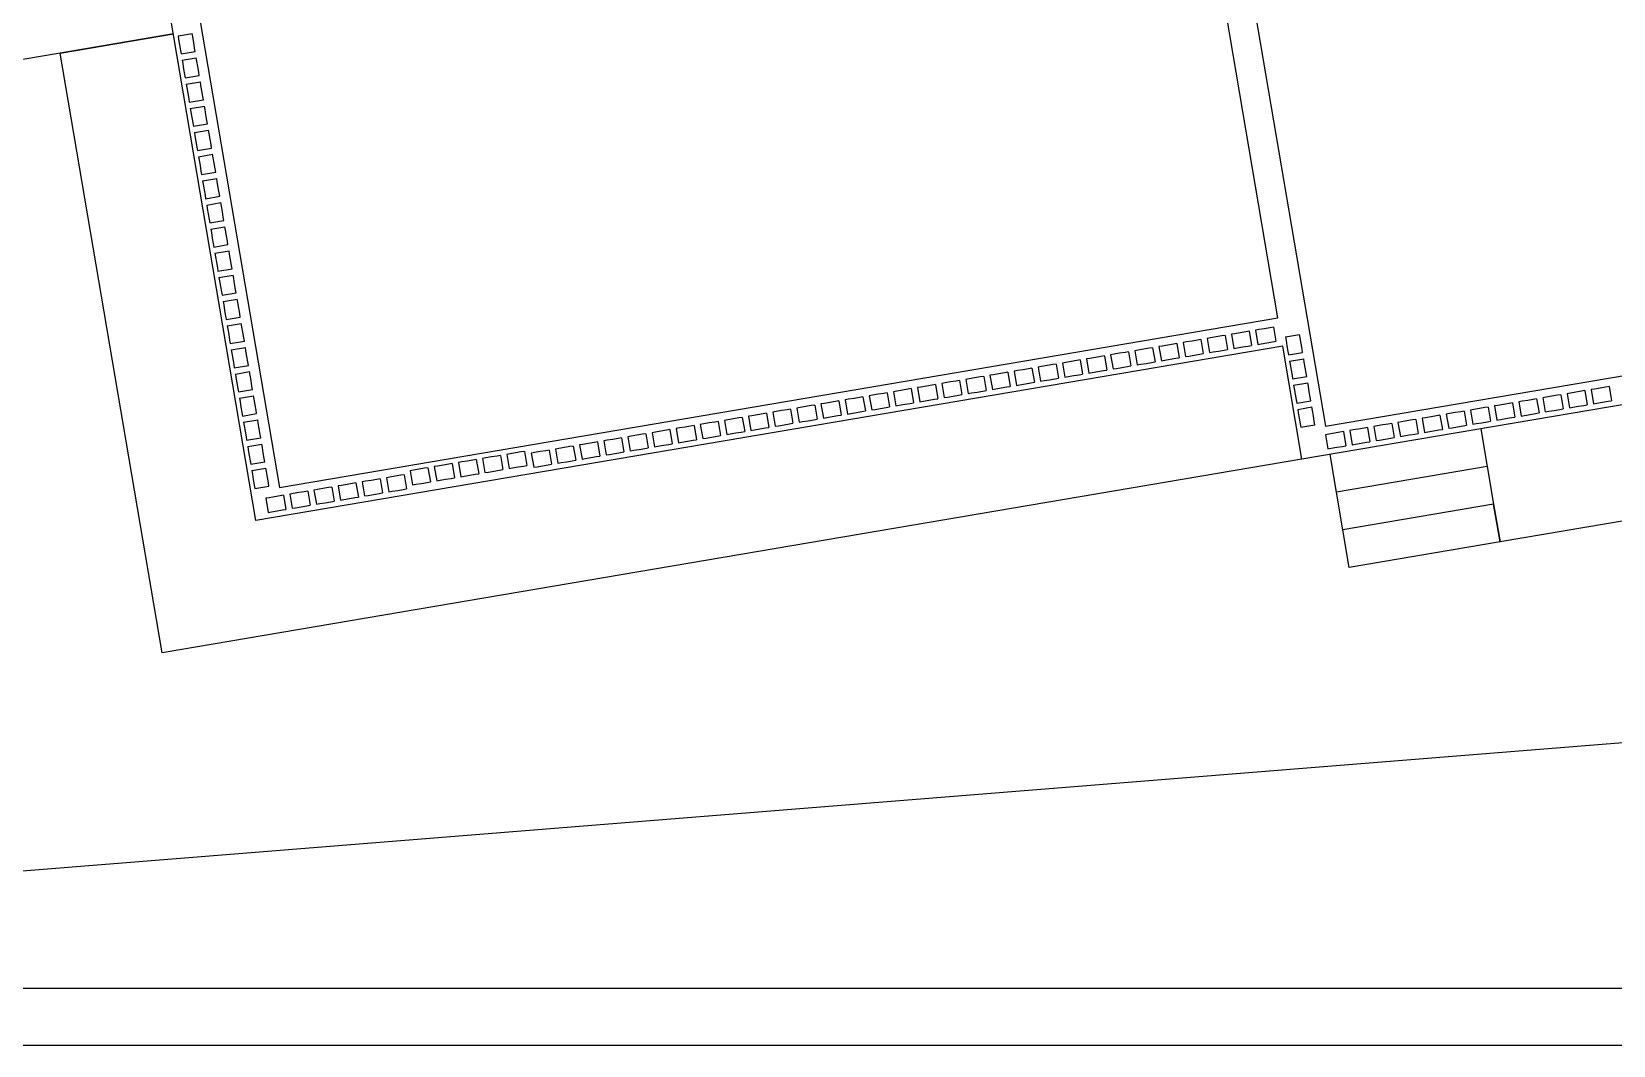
# Model space of a CAD drawing. Header units: inches. Extents: x -6210 to 141093, y -2740 to 21225.
# Drawn here: x 99190.6 to 99687.2, y 6773.5 to 7091.7 of the extents above; entities that cross this region are included whole.
import ezdxf

# ---------------------------------------------------------------- set-up
doc = ezdxf.new("R2010")
doc.units = ezdxf.units.IN
doc.header["$LTSCALE"] = 100
doc.header["$MEASUREMENT"] = 0
doc.layers.add('car area', color=53, linetype='Continuous')

msp = doc.modelspace()

# ---------------------------------------------------------------- linework, layer by layer
at = {"layer": 'car area'}
for p, q in [((99544.55924, 7275.44819), (99596.76435, 6967.81284)), ((99581.86818, 7001.79967), (99557.77623, 7143.76925)), ((99260.983, 6938.21742), (99227.10352, 7137.86319)), ((99237.48242, 7130.4958), (99244.25831, 7090.56664)), ((99235.06457, 7090.95009), (99164.07941, 7078.90405)), ((99199.57199, 7084.92707), (99235.06457, 7090.95009)), ((99236.5292, 7090.30102), (99240.96577, 7091.0539)), ((99236.5292, 7090.30102), (99236.71011, 7089.23495)), ((99236.71011, 7089.23495), (99237.00497, 7087.49735)), ((99237.00497, 7087.49735), (99237.29984, 7085.75975)), ((99241.14668, 7089.98783), (99240.96577, 7091.0539)), ((99241.44155, 7088.25023), (99241.14668, 7089.98783)), ((99241.73641, 7086.51263), (99241.44155, 7088.25023)), ((99244.25831, 7090.56664), (99268.35039, 6948.59632)), ((99231.51344, 6896.70182), (99199.57199, 7084.92707)), ((99237.29984, 7085.75975), (99237.48075, 7084.69369)), ((99237.48075, 7084.69369), (99241.91732, 7085.44656)), ((99237.81536, 7082.72188), (99242.25194, 7083.47475)), ((99237.81536, 7082.72188), (99237.99627, 7081.65581)), ((99241.91732, 7085.44656), (99241.73641, 7086.51263)), ((99242.43285, 7082.40869), (99242.25194, 7083.47475)), ((99242.72771, 7080.67109), (99242.43285, 7082.40869)), ((99237.99627, 7081.65581), (99238.29114, 7079.91821)), ((99238.29114, 7079.91821), (99238.58601, 7078.18061)), ((99238.58601, 7078.18061), (99238.76692, 7077.11454)), ((99238.76692, 7077.11454), (99243.20349, 7077.86742)), ((99243.02258, 7078.93349), (99242.72771, 7080.67109)), ((99243.20349, 7077.86742), (99243.02258, 7078.93349)), ((99239.10153, 7075.14273), (99243.5381, 7075.89561)), ((99239.10153, 7075.14273), (99239.28244, 7074.07666)), ((99239.28244, 7074.07666), (99239.57731, 7072.33906)), ((99239.57731, 7072.33906), (99239.87217, 7070.60146)), ((99243.71901, 7074.82954), (99243.5381, 7075.89561)), ((99244.01388, 7073.09194), (99243.71901, 7074.82954)), ((99244.30875, 7071.35434), (99244.01388, 7073.09194)), ((99239.87217, 7070.60146), (99240.05308, 7069.5354)), ((99240.05308, 7069.5354), (99244.48965, 7070.28827)), ((99240.38769, 7067.56359), (99244.82427, 7068.31646)), ((99240.38769, 7067.56359), (99240.5686, 7066.49752)), ((99244.48965, 7070.28827), (99244.30875, 7071.35434)), ((99245.00518, 7067.2504), (99244.82427, 7068.31646)), ((99245.30004, 7065.5128), (99245.00518, 7067.2504)), ((99240.5686, 7066.49752), (99240.86347, 7064.75992)), ((99240.86347, 7064.75992), (99241.15834, 7063.02232)), ((99241.15834, 7063.02232), (99241.33925, 7061.95625)), ((99241.33925, 7061.95625), (99245.77582, 7062.70913)), ((99245.59491, 7063.7752), (99245.30004, 7065.5128)), ((99245.77582, 7062.70913), (99245.59491, 7063.7752)), ((99241.67386, 7059.98444), (99246.11043, 7060.73732)), ((99241.67386, 7059.98444), (99241.85477, 7058.91837)), ((99241.85477, 7058.91837), (99242.14964, 7057.18077)), ((99242.14964, 7057.18077), (99242.4445, 7055.44317)), ((99246.29134, 7059.67125), (99246.11043, 7060.73732)), ((99246.58621, 7057.93365), (99246.29134, 7059.67125)), ((99246.88108, 7056.19605), (99246.58621, 7057.93365)), ((99242.4445, 7055.44317), (99242.62541, 7054.37711)), ((99242.62541, 7054.37711), (99247.06199, 7055.12998)), ((99242.96003, 7052.4053), (99247.3966, 7053.15817)), ((99242.96003, 7052.4053), (99243.14094, 7051.33923)), ((99247.06199, 7055.12998), (99246.88108, 7056.19605)), ((99247.57751, 7052.09211), (99247.3966, 7053.15817)), ((99243.14094, 7051.33923), (99243.4358, 7049.60163)), ((99243.4358, 7049.60163), (99243.73067, 7047.86403)), ((99243.73067, 7047.86403), (99243.91158, 7046.79796)), ((99243.91158, 7046.79796), (99248.34815, 7047.55084)), ((99247.87238, 7050.35451), (99247.57751, 7052.09211)), ((99248.16724, 7048.61691), (99247.87238, 7050.35451)), ((99248.34815, 7047.55084), (99248.16724, 7048.61691)), ((99244.24619, 7044.82615), (99248.68276, 7045.57903)), ((99244.24619, 7044.82615), (99244.4271, 7043.76008)), ((99244.4271, 7043.76008), (99244.72197, 7042.02248)), ((99248.86367, 7044.51296), (99248.68276, 7045.57903)), ((99249.15854, 7042.77536), (99248.86367, 7044.51296)), ((99249.45341, 7041.03776), (99249.15854, 7042.77536)), ((99244.72197, 7042.02248), (99245.01684, 7040.28488)), ((99245.01684, 7040.28488), (99245.19775, 7039.21882)), ((99245.19775, 7039.21882), (99249.63432, 7039.97169)), ((99245.53236, 7037.24701), (99249.96893, 7037.99988)), ((99249.63432, 7039.97169), (99249.45341, 7041.03776)), ((99250.14984, 7036.93382), (99249.96893, 7037.99988)), ((99245.53236, 7037.24701), (99245.71327, 7036.18094)), ((99245.71327, 7036.18094), (99246.00813, 7034.44334)), ((99246.00813, 7034.44334), (99246.303, 7032.70574)), ((99246.303, 7032.70574), (99246.48391, 7031.63967)), ((99246.48391, 7031.63967), (99250.92048, 7032.39255)), ((99250.44471, 7035.19622), (99250.14984, 7036.93382)), ((99250.73957, 7033.45862), (99250.44471, 7035.19622)), ((99250.92048, 7032.39255), (99250.73957, 7033.45862)), ((99246.81852, 7029.66786), (99251.2551, 7030.42074)), ((99246.81852, 7029.66786), (99246.99943, 7028.6018)), ((99246.99943, 7028.6018), (99247.2943, 7026.8642)), ((99251.43601, 7029.35467), (99251.2551, 7030.42074)), ((99251.73087, 7027.61707), (99251.43601, 7029.35467)), ((99252.02574, 7025.87947), (99251.73087, 7027.61707)), ((99596.76435, 6967.81284), (99966.47872, 7030.55264)), ((99247.2943, 7026.8642), (99247.58917, 7025.1266)), ((99247.58917, 7025.1266), (99247.77008, 7024.06053)), ((99247.77008, 7024.06053), (99252.20665, 7024.81341)), ((99248.10469, 7022.08872), (99252.54126, 7022.8416)), ((99252.20665, 7024.81341), (99252.02574, 7025.87947)), ((99252.72217, 7021.77553), (99252.54126, 7022.8416)), ((99976.85762, 7023.18525), (99589.39696, 6957.43394)), ((99248.10469, 7022.08872), (99248.2856, 7021.02265)), ((99248.2856, 7021.02265), (99248.58047, 7019.28505)), ((99248.58047, 7019.28505), (99248.87533, 7017.54745)), ((99248.87533, 7017.54745), (99249.05624, 7016.48138)), ((99253.01704, 7020.03793), (99252.72217, 7021.77553)), ((99253.31191, 7018.30033), (99253.01704, 7020.03793)), ((99253.49282, 7017.23426), (99253.31191, 7018.30033)), ((99249.05624, 7016.48138), (99253.49282, 7017.23426)), ((99249.39085, 7014.50957), (99253.82743, 7015.26245)), ((99249.39085, 7014.50957), (99249.57176, 7013.44351)), ((99249.57176, 7013.44351), (99249.86663, 7011.70591)), ((99254.00834, 7014.19638), (99253.82743, 7015.26245)), ((99254.3032, 7012.45878), (99254.00834, 7014.19638)), ((99254.59807, 7010.72118), (99254.3032, 7012.45878)), ((99249.86663, 7011.70591), (99250.1615, 7009.96831)), ((99250.1615, 7009.96831), (99250.34241, 7008.90224)), ((99250.34241, 7008.90224), (99254.77898, 7009.65512)), ((99250.67702, 7006.93043), (99255.11359, 7007.68331)), ((99254.77898, 7009.65512), (99254.59807, 7010.72118)), ((99255.2945, 7006.61724), (99255.11359, 7007.68331)), ((99250.67702, 7006.93043), (99250.85793, 7005.86436)), ((99250.85793, 7005.86436), (99251.1528, 7004.12676)), ((99251.1528, 7004.12676), (99251.44766, 7002.38916)), ((99255.58937, 7004.87964), (99255.2945, 7006.61724)), ((99255.88424, 7003.14204), (99255.58937, 7004.87964)), ((99256.06515, 7002.07597), (99255.88424, 7003.14204)), ((99251.44766, 7002.38916), (99251.62857, 7001.32309)), ((99251.62857, 7001.32309), (99256.06515, 7002.07597)), ((99251.96319, 6999.35128), (99256.39976, 7000.10416)), ((99251.96319, 6999.35128), (99252.1441, 6998.28522)), ((99252.1441, 6998.28522), (99252.43896, 6996.54762)), ((99256.58067, 6999.03809), (99256.39976, 7000.10416)), ((99256.87554, 6997.30049), (99256.58067, 6999.03809)), ((99268.35039, 6948.59632), (99581.86818, 7001.79967)), ((99572.85739, 6997.60503), (99571.79133, 6997.42412)), ((99572.85739, 6997.60503), (99573.61027, 6993.16846)), ((99575.89527, 6998.12055), (99574.8292, 6997.93964)), ((99574.8292, 6997.93964), (99575.58208, 6993.50307)), ((99577.63287, 6998.41542), (99575.89527, 6998.12055)), ((99579.37047, 6998.71029), (99577.63287, 6998.41542)), ((99580.43654, 6998.8912), (99579.37047, 6998.71029)), ((99580.43654, 6998.8912), (99581.18942, 6994.45462)), ((99252.43896, 6996.54762), (99252.73383, 6994.81002)), ((99252.73383, 6994.81002), (99252.91474, 6993.74395)), ((99252.91474, 6993.74395), (99257.35131, 6994.49683)), ((99257.1704, 6995.56289), (99256.87554, 6997.30049)), ((99257.35131, 6994.49683), (99257.1704, 6995.56289)), ((99583.37394, 6992.92652), (99260.983, 6938.21742)), ((99545.57869, 6992.97589), (99544.51262, 6992.79498)), ((99544.51262, 6992.79498), (99545.2655, 6988.35841)), ((99547.31629, 6993.27076), (99545.57869, 6992.97589)), ((99549.05389, 6993.56562), (99547.31629, 6993.27076)), ((99550.11996, 6993.74653), (99549.05389, 6993.56562)), ((99550.11996, 6993.74653), (99550.87284, 6989.30996)), ((99553.15784, 6994.26205), (99552.09177, 6994.08114)), ((99552.09177, 6994.08114), (99552.84465, 6989.64457)), ((99554.89544, 6994.55692), (99553.15784, 6994.26205)), ((99556.63304, 6994.85179), (99554.89544, 6994.55692)), ((99557.6991, 6995.0327), (99556.63304, 6994.85179)), ((99557.6991, 6995.0327), (99558.45198, 6990.59613)), ((99560.73698, 6995.54822), (99559.67091, 6995.36731)), ((99559.67091, 6995.36731), (99560.42379, 6990.93074)), ((99562.47458, 6995.84309), (99560.73698, 6995.54822)), ((99564.21218, 6996.13795), (99562.47458, 6995.84309)), ((99565.27825, 6996.31886), (99564.21218, 6996.13795)), ((99565.27825, 6996.31886), (99566.03113, 6991.88229)), ((99568.31613, 6996.83439), (99567.25006, 6996.65348)), ((99567.25006, 6996.65348), (99568.00294, 6992.2169)), ((99570.05373, 6997.12925), (99568.31613, 6996.83439)), ((99569.069, 6992.39781), (99570.8066, 6992.69268)), ((99571.79133, 6997.42412), (99570.05373, 6997.12925)), ((99570.8066, 6992.69268), (99572.5442, 6992.98755)), ((99572.5442, 6992.98755), (99573.61027, 6993.16846)), ((99575.58208, 6993.50307), (99576.64815, 6993.68398)), ((99576.64815, 6993.68398), (99578.38575, 6993.97885)), ((99578.38575, 6993.97885), (99580.12335, 6994.27371)), ((99580.12335, 6994.27371), (99581.18942, 6994.45462)), ((99589.39696, 6957.43394), (99583.37394, 6992.92652)), ((99584.23564, 6995.83037), (99588.67221, 6996.58325)), ((99584.23564, 6995.83037), (99584.41655, 6994.7643)), ((99584.41655, 6994.7643), (99584.71141, 6993.0267)), ((99584.71141, 6993.0267), (99585.00628, 6991.2891)), ((99588.85312, 6995.51718), (99588.67221, 6996.58325)), ((99589.14799, 6993.77958), (99588.85312, 6995.51718)), ((99589.44285, 6992.04198), (99589.14799, 6993.77958)), ((100018.37322, 6993.71569), (99651.61656, 6931.47781)), ((99253.24935, 6991.77214), (99257.68592, 6992.52502)), ((99253.24935, 6991.77214), (99253.43026, 6990.70607)), ((99253.43026, 6990.70607), (99253.72513, 6988.96847)), ((99253.72513, 6988.96847), (99254.02, 6987.23087)), ((99257.86683, 6991.45895), (99257.68592, 6992.52502)), ((99258.1617, 6989.72135), (99257.86683, 6991.45895)), ((99258.45657, 6987.98375), (99258.1617, 6989.72135)), ((99258.63748, 6986.91768), (99258.45657, 6987.98375)), ((99515.26211, 6987.83123), (99514.19605, 6987.65032)), ((99514.19605, 6987.65032), (99514.94892, 6983.21374)), ((99516.99971, 6988.12609), (99515.26211, 6987.83123)), ((99518.73731, 6988.42096), (99516.99971, 6988.12609)), ((99519.80338, 6988.60187), (99518.73731, 6988.42096)), ((99519.80338, 6988.60187), (99520.55626, 6984.1653)), ((99522.84126, 6989.11739), (99521.77519, 6988.93648)), ((99521.77519, 6988.93648), (99522.52807, 6984.49991)), ((99524.57886, 6989.41226), (99522.84126, 6989.11739)), ((99526.31646, 6989.70713), (99524.57886, 6989.41226)), ((99527.38252, 6989.88804), (99526.31646, 6989.70713)), ((99527.38252, 6989.88804), (99528.1354, 6985.45146)), ((99530.4204, 6990.40356), (99529.35433, 6990.22265)), ((99529.35433, 6990.22265), (99530.10721, 6985.78607)), ((99532.158, 6990.69842), (99530.4204, 6990.40356)), ((99533.8956, 6990.99329), (99532.158, 6990.69842)), ((99534.96167, 6991.1742), (99533.8956, 6990.99329)), ((99534.96167, 6991.1742), (99535.71455, 6986.73763)), ((99537.99955, 6991.68972), (99536.93348, 6991.50881)), ((99536.93348, 6991.50881), (99537.68636, 6987.07224)), ((99539.73715, 6991.98459), (99537.99955, 6991.68972)), ((99541.47475, 6992.27946), (99539.73715, 6991.98459)), ((99540.49002, 6987.54802), (99542.22762, 6987.84288)), ((99542.54081, 6992.46037), (99541.47475, 6992.27946)), ((99542.22762, 6987.84288), (99543.29369, 6988.02379)), ((99542.54081, 6992.46037), (99543.29369, 6988.02379)), ((99545.2655, 6988.35841), (99546.33157, 6988.53932)), ((99546.33157, 6988.53932), (99548.06917, 6988.83418)), ((99548.06917, 6988.83418), (99549.80677, 6989.12905)), ((99549.80677, 6989.12905), (99550.87284, 6989.30996)), ((99552.84465, 6989.64457), (99553.91071, 6989.82548)), ((99553.91071, 6989.82548), (99555.64831, 6990.12035)), ((99555.64831, 6990.12035), (99557.38591, 6990.41522)), ((99557.38591, 6990.41522), (99558.45198, 6990.59613)), ((99560.42379, 6990.93074), (99561.48986, 6991.11165)), ((99561.48986, 6991.11165), (99563.22746, 6991.40651)), ((99563.22746, 6991.40651), (99564.96506, 6991.70138)), ((99564.96506, 6991.70138), (99566.03113, 6991.88229)), ((99568.00294, 6992.2169), (99569.069, 6992.39781)), ((99585.00628, 6991.2891), (99585.18719, 6990.22303)), ((99585.18719, 6990.22303), (99589.62376, 6990.97591)), ((99585.5218, 6988.25122), (99589.95838, 6989.0041)), ((99585.5218, 6988.25122), (99585.70271, 6987.18516)), ((99589.62376, 6990.97591), (99589.44285, 6992.04198)), ((99590.13929, 6987.93803), (99589.95838, 6989.0041)), ((99590.43415, 6986.20043), (99590.13929, 6987.93803)), ((99254.02, 6987.23087), (99254.20091, 6986.1648)), ((99254.20091, 6986.1648), (99258.63748, 6986.91768)), ((99254.53552, 6984.19299), (99258.97209, 6984.94587)), ((99254.53552, 6984.19299), (99254.71643, 6983.12693)), ((99254.71643, 6983.12693), (99255.01129, 6981.38933)), ((99259.153, 6983.8798), (99258.97209, 6984.94587)), ((99259.44787, 6982.1422), (99259.153, 6983.8798)), ((99484.94553, 6982.68656), (99483.87947, 6982.50565)), ((99486.68313, 6982.98143), (99484.94553, 6982.68656)), ((99488.42073, 6983.2763), (99486.68313, 6982.98143)), ((99489.4868, 6983.45721), (99488.42073, 6983.2763)), ((99489.4868, 6983.45721), (99490.23968, 6979.02063)), ((99492.52468, 6983.97273), (99491.45861, 6983.79182)), ((99491.45861, 6983.79182), (99492.21149, 6979.35525)), ((99494.26228, 6984.2676), (99492.52468, 6983.97273)), ((99495.99988, 6984.56246), (99494.26228, 6984.2676)), ((99497.06595, 6984.74337), (99495.99988, 6984.56246)), ((99497.06595, 6984.74337), (99497.81882, 6980.3068)), ((99500.10382, 6985.25889), (99499.03776, 6985.07798)), ((99499.03776, 6985.07798), (99499.79063, 6980.64141)), ((99501.84142, 6985.55376), (99500.10382, 6985.25889)), ((99503.57902, 6985.84863), (99501.84142, 6985.55376)), ((99504.64509, 6986.02954), (99503.57902, 6985.84863)), ((99504.64509, 6986.02954), (99505.39797, 6981.59297)), ((99507.68297, 6986.54506), (99506.6169, 6986.36415)), ((99506.6169, 6986.36415), (99507.36978, 6981.92758)), ((99509.42057, 6986.83993), (99507.68297, 6986.54506)), ((99511.15817, 6987.13479), (99509.42057, 6986.83993)), ((99510.17345, 6982.40335), (99511.91105, 6982.69822)), ((99512.22424, 6987.3157), (99511.15817, 6987.13479)), ((99511.91105, 6982.69822), (99512.97711, 6982.87913)), ((99512.22424, 6987.3157), (99512.97711, 6982.87913)), ((99514.94892, 6983.21374), (99516.01499, 6983.39465)), ((99516.01499, 6983.39465), (99517.75259, 6983.68952)), ((99517.75259, 6983.68952), (99519.49019, 6983.98439)), ((99519.49019, 6983.98439), (99520.55626, 6984.1653)), ((99522.52807, 6984.49991), (99523.59414, 6984.68082)), ((99523.59414, 6984.68082), (99525.33174, 6984.97569)), ((99525.33174, 6984.97569), (99527.06933, 6985.27055)), ((99527.06933, 6985.27055), (99528.1354, 6985.45146)), ((99530.10721, 6985.78607), (99531.17328, 6985.96698)), ((99531.17328, 6985.96698), (99532.91088, 6986.26185)), ((99532.91088, 6986.26185), (99534.64848, 6986.55672)), ((99534.64848, 6986.55672), (99535.71455, 6986.73763)), ((99537.68636, 6987.07224), (99538.75242, 6987.25315)), ((99538.75242, 6987.25315), (99540.49002, 6987.54802)), ((99585.70271, 6987.18516), (99585.99758, 6985.44756)), ((99585.99758, 6985.44756), (99586.29245, 6983.70996)), ((99586.29245, 6983.70996), (99586.47336, 6982.64389)), ((99586.47336, 6982.64389), (99590.90993, 6983.39677)), ((99590.72902, 6984.46283), (99590.43415, 6986.20043)), ((99590.90993, 6983.39677), (99590.72902, 6984.46283)), ((99255.01129, 6981.38933), (99255.30616, 6979.65173)), ((99255.30616, 6979.65173), (99255.48707, 6978.58566)), ((99255.48707, 6978.58566), (99259.92364, 6979.33854)), ((99259.74273, 6980.4046), (99259.44787, 6982.1422)), ((99259.92364, 6979.33854), (99259.74273, 6980.4046)), ((99456.36656, 6977.83677), (99454.62896, 6977.5419)), ((99458.10416, 6978.13163), (99456.36656, 6977.83677)), ((99459.17022, 6978.31254), (99458.10416, 6978.13163)), ((99459.17022, 6978.31254), (99459.9231, 6973.87597)), ((99462.2081, 6978.82807), (99461.14203, 6978.64716)), ((99461.14203, 6978.64716), (99461.89491, 6974.21058)), ((99463.9457, 6979.12293), (99462.2081, 6978.82807)), ((99465.6833, 6979.4178), (99463.9457, 6979.12293)), ((99466.74937, 6979.59871), (99465.6833, 6979.4178)), ((99466.74937, 6979.59871), (99467.50224, 6975.16214)), ((99469.78724, 6980.11423), (99468.72118, 6979.93332)), ((99468.72118, 6979.93332), (99469.47405, 6975.49675)), ((99471.52484, 6980.4091), (99469.78724, 6980.11423)), ((99473.26244, 6980.70397), (99471.52484, 6980.4091)), ((99474.32851, 6980.88488), (99473.26244, 6980.70397)), ((99474.32851, 6980.88488), (99475.08139, 6976.4483)), ((99477.36639, 6981.4004), (99476.30032, 6981.21949)), ((99476.30032, 6981.21949), (99477.0532, 6976.78291)), ((99479.10399, 6981.69526), (99477.36639, 6981.4004)), ((99480.84159, 6981.99013), (99479.10399, 6981.69526)), ((99481.90766, 6982.17104), (99480.84159, 6981.99013)), ((99481.59447, 6977.55356), (99482.66053, 6977.73447)), ((99481.90766, 6982.17104), (99482.66053, 6977.73447)), ((99483.87947, 6982.50565), (99484.63234, 6978.06908)), ((99484.63234, 6978.06908), (99485.69841, 6978.24999)), ((99485.69841, 6978.24999), (99487.43601, 6978.54486)), ((99487.43601, 6978.54486), (99489.17361, 6978.83972)), ((99489.17361, 6978.83972), (99490.23968, 6979.02063)), ((99492.21149, 6979.35525), (99493.27756, 6979.53616)), ((99493.27756, 6979.53616), (99495.01516, 6979.83102)), ((99495.01516, 6979.83102), (99496.75276, 6980.12589)), ((99496.75276, 6980.12589), (99497.81882, 6980.3068)), ((99499.79063, 6980.64141), (99500.8567, 6980.82232)), ((99500.8567, 6980.82232), (99502.5943, 6981.11719)), ((99502.5943, 6981.11719), (99504.3319, 6981.41206)), ((99504.3319, 6981.41206), (99505.39797, 6981.59297)), ((99507.36978, 6981.92758), (99508.43585, 6982.10849)), ((99508.43585, 6982.10849), (99510.17345, 6982.40335)), ((99586.80797, 6980.67208), (99591.24454, 6981.42496)), ((99586.80797, 6980.67208), (99586.98888, 6979.60601)), ((99586.98888, 6979.60601), (99587.28375, 6977.86841)), ((99587.28375, 6977.86841), (99587.57861, 6976.13081)), ((99591.42545, 6980.35889), (99591.24454, 6981.42496)), ((99591.72032, 6978.62129), (99591.42545, 6980.35889)), ((99592.01519, 6976.88369), (99591.72032, 6978.62129)), ((99670.67387, 6977.68962), (99669.60781, 6977.50871)), ((99670.67387, 6977.68962), (99671.42675, 6973.25304)), ((99673.71175, 6978.20514), (99672.64568, 6978.02423)), ((99672.64568, 6978.02423), (99673.39856, 6973.58766)), ((99675.44935, 6978.50001), (99673.71175, 6978.20514)), ((99677.18695, 6978.79487), (99675.44935, 6978.50001)), ((99678.25302, 6978.97578), (99677.18695, 6978.79487)), ((99678.25302, 6978.97578), (99679.00589, 6974.53921)), ((99681.29089, 6979.4913), (99680.22483, 6979.31039)), ((99680.22483, 6979.31039), (99680.9777, 6974.87382)), ((99683.02849, 6979.78617), (99681.29089, 6979.4913)), ((99684.76609, 6980.08104), (99683.02849, 6979.78617)), ((99685.83216, 6980.26195), (99684.76609, 6980.08104)), ((99685.83216, 6980.26195), (99686.58504, 6975.82538)), ((99255.82168, 6976.61385), (99260.25826, 6977.36673)), ((99255.82168, 6976.61385), (99256.00259, 6975.54778)), ((99256.00259, 6975.54778), (99256.29746, 6973.81018)), ((99256.29746, 6973.81018), (99256.59233, 6972.07258)), ((99260.43917, 6976.30066), (99260.25826, 6977.36673)), ((99260.73403, 6974.56306), (99260.43917, 6976.30066)), ((99261.0289, 6972.82546), (99260.73403, 6974.56306)), ((99261.20981, 6971.75939), (99261.0289, 6972.82546)), ((99427.78758, 6972.98697), (99426.04998, 6972.6921)), ((99428.85364, 6973.16788), (99427.78758, 6972.98697)), ((99428.85364, 6973.16788), (99429.60652, 6968.73131)), ((99431.89152, 6973.6834), (99430.82545, 6973.50249)), ((99430.82545, 6973.50249), (99431.57833, 6969.06592)), ((99433.62912, 6973.97827), (99431.89152, 6973.6834)), ((99435.36672, 6974.27314), (99433.62912, 6973.97827)), ((99436.43279, 6974.45405), (99435.36672, 6974.27314)), ((99436.43279, 6974.45405), (99437.18567, 6970.01747)), ((99439.47067, 6974.96957), (99438.4046, 6974.78866)), ((99438.4046, 6974.78866), (99439.15748, 6970.35209)), ((99441.20827, 6975.26444), (99439.47067, 6974.96957)), ((99442.94587, 6975.5593), (99441.20827, 6975.26444)), ((99444.01193, 6975.74021), (99442.94587, 6975.5593)), ((99444.01193, 6975.74021), (99444.76481, 6971.30364)), ((99447.04981, 6976.25573), (99445.98374, 6976.07482)), ((99445.98374, 6976.07482), (99446.73662, 6971.63825)), ((99448.78741, 6976.5506), (99447.04981, 6976.25573)), ((99450.52501, 6976.84547), (99448.78741, 6976.5506)), ((99451.59108, 6977.02638), (99450.52501, 6976.84547)), ((99451.59108, 6977.02638), (99452.34396, 6972.58981)), ((99454.62896, 6977.5419), (99453.56289, 6977.36099)), ((99453.56289, 6977.36099), (99454.31577, 6972.92442)), ((99454.31577, 6972.92442), (99455.38183, 6973.10533)), ((99455.38183, 6973.10533), (99457.11943, 6973.40019)), ((99457.11943, 6973.40019), (99458.85703, 6973.69506)), ((99458.85703, 6973.69506), (99459.9231, 6973.87597)), ((99461.89491, 6974.21058), (99462.96098, 6974.39149)), ((99462.96098, 6974.39149), (99464.69858, 6974.68636)), ((99464.69858, 6974.68636), (99466.43618, 6974.98123)), ((99466.43618, 6974.98123), (99467.50224, 6975.16214)), ((99469.47405, 6975.49675), (99470.54012, 6975.67766)), ((99470.54012, 6975.67766), (99472.27772, 6975.97253)), ((99472.27772, 6975.97253), (99474.01532, 6976.26739)), ((99474.01532, 6976.26739), (99475.08139, 6976.4483)), ((99477.0532, 6976.78291), (99478.11927, 6976.96382)), ((99478.11927, 6976.96382), (99479.85687, 6977.25869)), ((99479.85687, 6977.25869), (99481.59447, 6977.55356)), ((99587.57861, 6976.13081), (99587.75952, 6975.06475)), ((99587.75952, 6975.06475), (99592.1961, 6975.81762)), ((99588.09414, 6973.09294), (99592.53071, 6973.84581)), ((99588.09414, 6973.09294), (99588.27504, 6972.02687)), ((99592.1961, 6975.81762), (99592.01519, 6976.88369)), ((99592.71162, 6972.77975), (99592.53071, 6973.84581)), ((99593.00648, 6971.04215), (99592.71162, 6972.77975)), ((99643.37503, 6973.05706), (99642.30896, 6972.87615)), ((99642.30896, 6972.87615), (99643.06184, 6968.43958)), ((99645.11263, 6973.35193), (99643.37503, 6973.05706)), ((99646.85023, 6973.64679), (99645.11263, 6973.35193)), ((99647.9163, 6973.8277), (99646.85023, 6973.64679)), ((99647.9163, 6973.8277), (99648.66918, 6969.39113)), ((99650.96425, 6974.34493), (99649.89818, 6974.16402)), ((99649.89818, 6974.16402), (99650.65106, 6969.72745)), ((99652.70185, 6974.6398), (99650.96425, 6974.34493)), ((99654.43945, 6974.93467), (99652.70185, 6974.6398)), ((99655.50551, 6975.11558), (99654.43945, 6974.93467)), ((99655.50551, 6975.11558), (99656.25839, 6970.679)), ((99658.55346, 6975.63281), (99657.48739, 6975.4519)), ((99657.48739, 6975.4519), (99658.24027, 6971.01533)), ((99660.29106, 6975.92767), (99658.55346, 6975.63281)), ((99662.02866, 6976.22254), (99660.29106, 6975.92767)), ((99663.09473, 6976.40345), (99662.02866, 6976.22254)), ((99663.09473, 6976.40345), (99663.84761, 6971.96688)), ((99666.13261, 6976.91897), (99665.06654, 6976.73806)), ((99665.06654, 6976.73806), (99665.81942, 6972.30149)), ((99667.87021, 6977.21384), (99666.13261, 6976.91897)), ((99666.88548, 6972.4824), (99668.62308, 6972.77727)), ((99669.60781, 6977.50871), (99667.87021, 6977.21384)), ((99668.62308, 6972.77727), (99670.36068, 6973.07213)), ((99670.36068, 6973.07213), (99671.42675, 6973.25304)), ((99673.39856, 6973.58766), (99674.46463, 6973.76857)), ((99674.46463, 6973.76857), (99676.20223, 6974.06343)), ((99676.20223, 6974.06343), (99677.93983, 6974.3583)), ((99677.93983, 6974.3583), (99679.00589, 6974.53921)), ((99680.9777, 6974.87382), (99682.04377, 6975.05473)), ((99682.04377, 6975.05473), (99683.78137, 6975.3496)), ((99683.78137, 6975.3496), (99685.51897, 6975.64447)), ((99685.51897, 6975.64447), (99686.58504, 6975.82538)), ((99256.59233, 6972.07258), (99256.77324, 6971.00652)), ((99256.77324, 6971.00652), (99261.20981, 6971.75939)), ((99257.10785, 6969.03471), (99261.54442, 6969.78758)), ((99257.10785, 6969.03471), (99257.28876, 6967.96864)), ((99257.28876, 6967.96864), (99257.58363, 6966.23104)), ((99261.72533, 6968.72152), (99261.54442, 6969.78758)), ((99262.0202, 6966.98392), (99261.72533, 6968.72152)), ((99397.471, 6967.84231), (99395.7334, 6967.54744)), ((99398.53707, 6968.02322), (99397.471, 6967.84231)), ((99398.53707, 6968.02322), (99399.28994, 6963.58665)), ((99401.57494, 6968.53874), (99400.50888, 6968.35783)), ((99400.50888, 6968.35783), (99401.26175, 6963.92126)), ((99403.31254, 6968.83361), (99401.57494, 6968.53874)), ((99405.05014, 6969.12847), (99403.31254, 6968.83361)), ((99406.11621, 6969.30938), (99405.05014, 6969.12847)), ((99406.11621, 6969.30938), (99406.86909, 6964.87281)), ((99409.15409, 6969.82491), (99408.08802, 6969.644)), ((99408.08802, 6969.644), (99408.8409, 6965.20742)), ((99410.89169, 6970.11977), (99409.15409, 6969.82491)), ((99412.62929, 6970.41464), (99410.89169, 6970.11977)), ((99413.69535, 6970.59555), (99412.62929, 6970.41464)), ((99413.69535, 6970.59555), (99414.44823, 6966.15898)), ((99416.73323, 6971.11107), (99415.66716, 6970.93016)), ((99415.66716, 6970.93016), (99416.42004, 6966.49359)), ((99418.47083, 6971.40594), (99416.73323, 6971.11107)), ((99420.20843, 6971.70081), (99418.47083, 6971.40594)), ((99421.2745, 6971.88171), (99420.20843, 6971.70081)), ((99421.2745, 6971.88171), (99422.02738, 6967.44514)), ((99424.31238, 6972.39724), (99423.24631, 6972.21633)), ((99423.24631, 6972.21633), (99423.99919, 6967.77975)), ((99423.99919, 6967.77975), (99425.06525, 6967.96066)), ((99426.04998, 6972.6921), (99424.31238, 6972.39724)), ((99425.06525, 6967.96066), (99426.80285, 6968.25553)), ((99426.80285, 6968.25553), (99428.54045, 6968.5504)), ((99428.54045, 6968.5504), (99429.60652, 6968.73131)), ((99431.57833, 6969.06592), (99432.6444, 6969.24683)), ((99432.6444, 6969.24683), (99434.382, 6969.5417)), ((99434.382, 6969.5417), (99436.1196, 6969.83656)), ((99436.1196, 6969.83656), (99437.18567, 6970.01747)), ((99439.15748, 6970.35209), (99440.22354, 6970.533)), ((99440.22354, 6970.533), (99441.96114, 6970.82786)), ((99441.96114, 6970.82786), (99443.69874, 6971.12273)), ((99443.69874, 6971.12273), (99444.76481, 6971.30364)), ((99446.73662, 6971.63825), (99447.80269, 6971.81916)), ((99447.80269, 6971.81916), (99449.54029, 6972.11403)), ((99449.54029, 6972.11403), (99451.27789, 6972.4089)), ((99451.27789, 6972.4089), (99452.34396, 6972.58981)), ((99588.27504, 6972.02687), (99588.56991, 6970.28927)), ((99588.56991, 6970.28927), (99588.86478, 6968.55167)), ((99588.86478, 6968.55167), (99589.04569, 6967.4856)), ((99589.04569, 6967.4856), (99593.48226, 6968.23848)), ((99593.30135, 6969.30455), (99593.00648, 6971.04215)), ((99593.48226, 6968.23848), (99593.30135, 6969.30455)), ((99613.05845, 6967.91239), (99611.99238, 6967.73149)), ((99614.79605, 6968.20726), (99613.05845, 6967.91239)), ((99616.53365, 6968.50213), (99614.79605, 6968.20726)), ((99617.59972, 6968.68304), (99616.53365, 6968.50213)), ((99617.59972, 6968.68304), (99618.3526, 6964.24647)), ((99620.6376, 6969.19856), (99619.57153, 6969.01765)), ((99619.57153, 6969.01765), (99620.32441, 6964.58108)), ((99622.3752, 6969.49343), (99620.6376, 6969.19856)), ((99624.1128, 6969.7883), (99622.3752, 6969.49343)), ((99625.17886, 6969.9692), (99624.1128, 6969.7883)), ((99625.17886, 6969.9692), (99625.93174, 6965.53263)), ((99628.21674, 6970.48473), (99627.15067, 6970.30382)), ((99627.15067, 6970.30382), (99627.90355, 6965.86724)), ((99629.95434, 6970.77959), (99628.21674, 6970.48473)), ((99631.69194, 6971.07446), (99629.95434, 6970.77959)), ((99632.75801, 6971.25537), (99631.69194, 6971.07446)), ((99632.75801, 6971.25537), (99633.51089, 6966.8188)), ((99635.79589, 6971.77089), (99634.72982, 6971.58998)), ((99634.72982, 6971.58998), (99635.4827, 6967.15341)), ((99637.53349, 6972.06576), (99635.79589, 6971.77089)), ((99639.27109, 6972.36063), (99637.53349, 6972.06576)), ((99638.28636, 6967.62919), (99640.02396, 6967.92405)), ((99640.33715, 6972.54154), (99639.27109, 6972.36063)), ((99640.02396, 6967.92405), (99641.09003, 6968.10496)), ((99640.33715, 6972.54154), (99641.09003, 6968.10496)), ((99643.06184, 6968.43958), (99644.12791, 6968.62049)), ((99644.12791, 6968.62049), (99645.86551, 6968.91535)), ((99645.86551, 6968.91535), (99647.60311, 6969.21022)), ((99647.60311, 6969.21022), (99648.66918, 6969.39113)), ((99650.65106, 6969.72745), (99651.71712, 6969.90836)), ((99651.71712, 6969.90836), (99653.45472, 6970.20323)), ((99653.45472, 6970.20323), (99655.19232, 6970.49809)), ((99655.19232, 6970.49809), (99656.25839, 6970.679)), ((99658.24027, 6971.01533), (99659.30634, 6971.19623)), ((99659.30634, 6971.19623), (99661.04394, 6971.4911)), ((99661.04394, 6971.4911), (99662.78154, 6971.78597)), ((99662.78154, 6971.78597), (99663.84761, 6971.96688)), ((99665.81942, 6972.30149), (99666.88548, 6972.4824)), ((99257.58363, 6966.23104), (99257.87849, 6964.49344)), ((99257.87849, 6964.49344), (99258.0594, 6963.42737)), ((99258.0594, 6963.42737), (99262.49598, 6964.18025)), ((99262.31507, 6965.24632), (99262.0202, 6966.98392)), ((99262.49598, 6964.18025), (99262.31507, 6965.24632)), ((99368.22049, 6962.87855), (99367.15442, 6962.69765)), ((99368.22049, 6962.87855), (99368.97336, 6958.44198)), ((99371.25836, 6963.39408), (99370.1923, 6963.21317)), ((99370.1923, 6963.21317), (99370.94517, 6958.77659)), ((99372.99596, 6963.68894), (99371.25836, 6963.39408)), ((99374.73356, 6963.98381), (99372.99596, 6963.68894)), ((99375.79963, 6964.16472), (99374.73356, 6963.98381)), ((99375.79963, 6964.16472), (99376.55251, 6959.72815)), ((99378.83751, 6964.68024), (99377.77144, 6964.49933)), ((99377.77144, 6964.49933), (99378.52432, 6960.06276)), ((99380.57511, 6964.97511), (99378.83751, 6964.68024)), ((99382.31271, 6965.26998), (99380.57511, 6964.97511)), ((99383.37878, 6965.45089), (99382.31271, 6965.26998)), ((99383.37878, 6965.45089), (99384.13165, 6961.01431)), ((99386.41665, 6965.96641), (99385.35059, 6965.7855)), ((99385.35059, 6965.7855), (99386.10346, 6961.34893)), ((99388.15425, 6966.26128), (99386.41665, 6965.96641)), ((99389.89185, 6966.55614), (99388.15425, 6966.26128)), ((99390.95792, 6966.73705), (99389.89185, 6966.55614)), ((99390.95792, 6966.73705), (99391.7108, 6962.30048)), ((99393.9958, 6967.25257), (99392.92973, 6967.07166)), ((99392.92973, 6967.07166), (99393.68261, 6962.63509)), ((99393.68261, 6962.63509), (99394.74868, 6962.816)), ((99395.7334, 6967.54744), (99393.9958, 6967.25257)), ((99394.74868, 6962.816), (99396.48628, 6963.11087)), ((99396.48628, 6963.11087), (99398.22388, 6963.40574)), ((99398.22388, 6963.40574), (99399.28994, 6963.58665)), ((99401.26175, 6963.92126), (99402.32782, 6964.10217)), ((99402.32782, 6964.10217), (99404.06542, 6964.39703)), ((99404.06542, 6964.39703), (99405.80302, 6964.6919)), ((99405.80302, 6964.6919), (99406.86909, 6964.87281)), ((99408.8409, 6965.20742), (99409.90697, 6965.38833)), ((99409.90697, 6965.38833), (99411.64456, 6965.6832)), ((99411.64456, 6965.6832), (99413.38216, 6965.97807)), ((99413.38216, 6965.97807), (99414.44823, 6966.15898)), ((99416.42004, 6966.49359), (99417.48611, 6966.6745)), ((99417.48611, 6966.6745), (99419.22371, 6966.96937)), ((99419.22371, 6966.96937), (99420.96131, 6967.26423)), ((99420.96131, 6967.26423), (99422.02738, 6967.44514)), ((99597.88002, 6965.33665), (99596.81395, 6965.15574)), ((99596.81395, 6965.15574), (99597.56683, 6960.71916)), ((99599.61762, 6965.63151), (99597.88002, 6965.33665)), ((99601.35522, 6965.92638), (99599.61762, 6965.63151)), ((99602.42129, 6966.10729), (99601.35522, 6965.92638)), ((99602.42129, 6966.10729), (99603.17417, 6961.67072)), ((99605.46924, 6966.62452), (99604.40317, 6966.44361)), ((99604.40317, 6966.44361), (99605.15605, 6962.00704)), ((99607.20684, 6966.91939), (99605.46924, 6966.62452)), ((99608.94444, 6967.21425), (99607.20684, 6966.91939)), ((99610.0105, 6967.39516), (99608.94444, 6967.21425)), ((99609.69731, 6962.77768), (99610.76338, 6962.95859)), ((99610.0105, 6967.39516), (99610.76338, 6962.95859)), ((99611.99238, 6967.73149), (99612.74526, 6963.29491)), ((99612.74526, 6963.29491), (99613.81133, 6963.47582)), ((99613.81133, 6963.47582), (99615.54893, 6963.77069)), ((99615.54893, 6963.77069), (99617.28653, 6964.06556)), ((99617.28653, 6964.06556), (99618.3526, 6964.24647)), ((99620.32441, 6964.58108), (99621.39047, 6964.76199)), ((99621.39047, 6964.76199), (99623.12807, 6965.05686)), ((99623.12807, 6965.05686), (99624.86567, 6965.35172)), ((99624.86567, 6965.35172), (99625.93174, 6965.53263)), ((99627.90355, 6965.86724), (99628.96962, 6966.04815)), ((99628.96962, 6966.04815), (99630.70722, 6966.34302)), ((99630.70722, 6966.34302), (99632.44482, 6966.63789)), ((99632.44482, 6966.63789), (99633.51089, 6966.8188)), ((99635.4827, 6967.15341), (99636.54876, 6967.33432)), ((99636.54876, 6967.33432), (99638.28636, 6967.62919)), ((99645.59354, 6966.97039), (99647.60122, 6955.13953)), ((99258.39402, 6961.45556), (99262.83059, 6962.20844)), ((99258.39402, 6961.45556), (99258.57492, 6960.38949)), ((99258.57492, 6960.38949), (99258.86979, 6958.65189)), ((99258.86979, 6958.65189), (99259.16466, 6956.91429)), ((99263.0115, 6961.14237), (99262.83059, 6962.20844)), ((99263.30636, 6959.40477), (99263.0115, 6961.14237)), ((99263.60123, 6957.66717), (99263.30636, 6959.40477)), ((99333.20916, 6957.86771), (99332.14309, 6957.6868)), ((99334.94676, 6958.16257), (99333.20916, 6957.86771)), ((99336.68436, 6958.45744), (99334.94676, 6958.16257)), ((99337.75042, 6958.63835), (99336.68436, 6958.45744)), ((99337.75042, 6958.63835), (99338.5033, 6954.20178)), ((99340.7883, 6959.15387), (99339.72223, 6958.97296)), ((99339.72223, 6958.97296), (99340.47511, 6954.53639)), ((99342.5259, 6959.44874), (99340.7883, 6959.15387)), ((99344.2635, 6959.74361), (99342.5259, 6959.44874)), ((99345.32957, 6959.92452), (99344.2635, 6959.74361)), ((99345.32957, 6959.92452), (99346.08245, 6955.48794)), ((99348.52093, 6959.53558), (99347.45486, 6959.35467)), ((99347.45486, 6959.35467), (99348.20774, 6954.9181)), ((99350.25853, 6959.83045), (99348.52093, 6959.53558)), ((99351.99613, 6960.12531), (99350.25853, 6959.83045)), ((99353.0622, 6960.30622), (99351.99613, 6960.12531)), ((99353.0622, 6960.30622), (99353.81507, 6955.86965)), ((99356.10007, 6960.82174), (99355.03401, 6960.64084)), ((99355.03401, 6960.64084), (99355.78688, 6956.20426)), ((99357.83767, 6961.11661), (99356.10007, 6960.82174)), ((99359.57527, 6961.41148), (99357.83767, 6961.11661)), ((99360.64134, 6961.59239), (99359.57527, 6961.41148)), ((99360.64134, 6961.59239), (99361.39422, 6957.15582)), ((99363.67922, 6962.10791), (99362.61315, 6961.927)), ((99362.61315, 6961.927), (99363.36603, 6957.49043)), ((99365.41682, 6962.40278), (99363.67922, 6962.10791)), ((99364.4321, 6957.67134), (99366.1697, 6957.96621)), ((99367.15442, 6962.69765), (99365.41682, 6962.40278)), ((99366.1697, 6957.96621), (99367.9073, 6958.26107)), ((99367.9073, 6958.26107), (99368.97336, 6958.44198)), ((99370.94517, 6958.77659), (99372.01124, 6958.9575)), ((99372.01124, 6958.9575), (99373.74884, 6959.25237)), ((99373.74884, 6959.25237), (99375.48644, 6959.54724)), ((99375.48644, 6959.54724), (99376.55251, 6959.72815)), ((99378.52432, 6960.06276), (99379.59039, 6960.24367)), ((99379.59039, 6960.24367), (99381.32799, 6960.53854)), ((99381.32799, 6960.53854), (99383.06559, 6960.8334)), ((99383.06559, 6960.8334), (99384.13165, 6961.01431)), ((99386.10346, 6961.34893), (99387.16953, 6961.52984)), ((99387.16953, 6961.52984), (99388.90713, 6961.8247)), ((99388.90713, 6961.8247), (99390.64473, 6962.11957)), ((99390.64473, 6962.11957), (99391.7108, 6962.30048)), ((99597.56683, 6960.71916), (99598.6329, 6960.90007)), ((99600.27778, 6947.10884), (99598.2701, 6958.9397)), ((99598.6329, 6960.90007), (99600.3705, 6961.19494)), ((99600.3705, 6961.19494), (99602.1081, 6961.48981)), ((99602.1081, 6961.48981), (99603.17417, 6961.67072)), ((99605.15605, 6962.00704), (99606.22211, 6962.18795)), ((99606.22211, 6962.18795), (99607.95971, 6962.48282)), ((99607.95971, 6962.48282), (99609.69731, 6962.77768)), ((99589.39696, 6957.43394), (99231.51344, 6896.70182)), ((99259.16466, 6956.91429), (99259.34557, 6955.84823)), ((99259.34557, 6955.84823), (99263.78214, 6956.6011)), ((99259.68018, 6953.87642), (99264.11675, 6954.62929)), ((99259.68018, 6953.87642), (99259.86109, 6952.81035)), ((99263.78214, 6956.6011), (99263.60123, 6957.66717)), ((99264.29766, 6953.56323), (99264.11675, 6954.62929)), ((99264.59253, 6951.82563), (99264.29766, 6953.56323)), ((99310.47172, 6954.00921), (99309.40565, 6953.8283)), ((99309.40565, 6953.8283), (99310.15853, 6949.39173)), ((99312.20932, 6954.30408), (99310.47172, 6954.00921)), ((99313.94692, 6954.59894), (99312.20932, 6954.30408)), ((99315.01299, 6954.77985), (99313.94692, 6954.59894)), ((99315.01299, 6954.77985), (99315.76587, 6950.34328)), ((99318.05087, 6955.29538), (99316.9848, 6955.11447)), ((99316.9848, 6955.11447), (99317.73768, 6950.67789)), ((99319.78847, 6955.59024), (99318.05087, 6955.29538)), ((99321.52607, 6955.88511), (99319.78847, 6955.59024)), ((99322.59213, 6956.06602), (99321.52607, 6955.88511)), ((99322.59213, 6956.06602), (99323.34501, 6951.62945)), ((99325.63001, 6956.58154), (99324.56394, 6956.40063)), ((99324.56394, 6956.40063), (99325.31682, 6951.96406)), ((99327.36761, 6956.87641), (99325.63001, 6956.58154)), ((99329.10521, 6957.17128), (99327.36761, 6956.87641)), ((99330.17128, 6957.35219), (99329.10521, 6957.17128)), ((99329.85809, 6952.7347), (99330.92416, 6952.91561)), ((99330.17128, 6957.35219), (99330.92416, 6952.91561)), ((99332.14309, 6957.6868), (99332.89597, 6953.25022)), ((99332.89597, 6953.25022), (99333.96203, 6953.43113)), ((99333.96203, 6953.43113), (99335.69963, 6953.726)), ((99335.69963, 6953.726), (99337.43723, 6954.02087)), ((99337.43723, 6954.02087), (99338.5033, 6954.20178)), ((99340.47511, 6954.53639), (99341.54118, 6954.7173)), ((99341.54118, 6954.7173), (99343.27878, 6955.01217)), ((99343.27878, 6955.01217), (99345.01638, 6955.30703)), ((99345.01638, 6955.30703), (99346.08245, 6955.48794)), ((99348.20774, 6954.9181), (99349.27381, 6955.09901)), ((99349.27381, 6955.09901), (99351.01141, 6955.39387)), ((99351.01141, 6955.39387), (99352.74901, 6955.68874)), ((99352.74901, 6955.68874), (99353.81507, 6955.86965)), ((99355.78688, 6956.20426), (99356.85295, 6956.38517)), ((99356.85295, 6956.38517), (99358.59055, 6956.68004)), ((99358.59055, 6956.68004), (99360.32815, 6956.97491)), ((99360.32815, 6956.97491), (99361.39422, 6957.15582)), ((99363.36603, 6957.49043), (99364.4321, 6957.67134)), ((99647.60122, 6955.13953), (99600.27778, 6947.10884)), ((99647.60122, 6955.13953), (99649.60889, 6943.30867)), ((99259.86109, 6952.81035), (99260.15596, 6951.07275)), ((99260.15596, 6951.07275), (99260.45082, 6949.33515)), ((99260.45082, 6949.33515), (99260.63173, 6948.26908)), ((99260.63173, 6948.26908), (99265.06831, 6949.02196)), ((99264.8874, 6950.08803), (99264.59253, 6951.82563)), ((99265.06831, 6949.02196), (99264.8874, 6950.08803)), ((99280.27507, 6947.95439), (99279.209, 6947.77348)), ((99282.01267, 6948.24926), (99280.27507, 6947.95439)), ((99283.75027, 6948.54413), (99282.01267, 6948.24926)), ((99284.81634, 6948.72504), (99283.75027, 6948.54413)), ((99284.81634, 6948.72504), (99285.56922, 6944.28846)), ((99287.85422, 6949.24056), (99286.78815, 6949.05965)), ((99286.78815, 6949.05965), (99287.54103, 6944.62308)), ((99289.59182, 6949.53543), (99287.85422, 6949.24056)), ((99291.32942, 6949.83029), (99289.59182, 6949.53543)), ((99292.39548, 6950.0112), (99291.32942, 6949.83029)), ((99292.39548, 6950.0112), (99293.14836, 6945.57463)), ((99295.43336, 6950.52672), (99294.36729, 6950.34581)), ((99294.36729, 6950.34581), (99295.12017, 6945.90924)), ((99297.17096, 6950.82159), (99295.43336, 6950.52672)), ((99298.90856, 6951.11646), (99297.17096, 6950.82159)), ((99299.97463, 6951.29737), (99298.90856, 6951.11646)), ((99299.97463, 6951.29737), (99300.72751, 6946.8608)), ((99303.01251, 6951.81289), (99301.94644, 6951.63198)), ((99301.94644, 6951.63198), (99302.69932, 6947.19541)), ((99304.75011, 6952.10776), (99303.01251, 6951.81289)), ((99306.48771, 6952.40262), (99304.75011, 6952.10776)), ((99305.50298, 6947.67118), (99307.24058, 6947.96605)), ((99307.55377, 6952.58353), (99306.48771, 6952.40262)), ((99307.24058, 6947.96605), (99308.30665, 6948.14696)), ((99307.55377, 6952.58353), (99308.30665, 6948.14696)), ((99310.15853, 6949.39173), (99311.2246, 6949.57264)), ((99311.2246, 6949.57264), (99312.9622, 6949.8675)), ((99312.9622, 6949.8675), (99314.6998, 6950.16237)), ((99314.6998, 6950.16237), (99315.76587, 6950.34328)), ((99317.73768, 6950.67789), (99318.80374, 6950.8588)), ((99318.80374, 6950.8588), (99320.54134, 6951.15367)), ((99320.54134, 6951.15367), (99322.27894, 6951.44854)), ((99322.27894, 6951.44854), (99323.34501, 6951.62945)), ((99325.31682, 6951.96406), (99326.38289, 6952.14497)), ((99326.38289, 6952.14497), (99328.12049, 6952.43984)), ((99328.12049, 6952.43984), (99329.85809, 6952.7347)), ((99265.11678, 6945.38206), (99264.05072, 6945.20115)), ((99264.05072, 6945.20115), (99264.80359, 6940.76458)), ((99266.85438, 6945.67693), (99265.11678, 6945.38206)), ((99268.59198, 6945.9718), (99266.85438, 6945.67693)), ((99269.65805, 6946.15271), (99268.59198, 6945.9718)), ((99269.65805, 6946.15271), (99270.41093, 6941.71613)), ((99272.69593, 6946.66823), (99271.62986, 6946.48732)), ((99271.62986, 6946.48732), (99272.38274, 6942.05075)), ((99274.43353, 6946.96309), (99272.69593, 6946.66823)), ((99276.17113, 6947.25796), (99274.43353, 6946.96309)), ((99277.23719, 6947.43887), (99276.17113, 6947.25796)), ((99276.924, 6942.82139), (99277.99007, 6943.0023)), ((99277.23719, 6947.43887), (99277.99007, 6943.0023)), ((99279.209, 6947.77348), (99279.96188, 6943.33691)), ((99279.96188, 6943.33691), (99281.02795, 6943.51782)), ((99281.02795, 6943.51782), (99282.76555, 6943.81269)), ((99282.76555, 6943.81269), (99284.50315, 6944.10755)), ((99284.50315, 6944.10755), (99285.56922, 6944.28846)), ((99287.54103, 6944.62308), (99288.60709, 6944.80399)), ((99288.60709, 6944.80399), (99290.34469, 6945.09885)), ((99290.34469, 6945.09885), (99292.08229, 6945.39372)), ((99292.08229, 6945.39372), (99293.14836, 6945.57463)), ((99295.12017, 6945.90924), (99296.18624, 6946.09015)), ((99296.18624, 6946.09015), (99297.92384, 6946.38502)), ((99297.92384, 6946.38502), (99299.66144, 6946.67989)), ((99299.66144, 6946.67989), (99300.72751, 6946.8608)), ((99302.69932, 6947.19541), (99303.76538, 6947.37632)), ((99303.76538, 6947.37632), (99305.50298, 6947.67118)), ((99602.28545, 6935.27798), (99600.27778, 6947.10884)), ((99649.60889, 6943.30867), (99602.28545, 6935.27798)), ((99651.61656, 6931.47781), (99649.60889, 6943.30867)), ((99649.60889, 6943.30867), (99651.61656, 6931.47781)), ((99264.80359, 6940.76458), (99265.86966, 6940.94549)), ((99265.86966, 6940.94549), (99267.60726, 6941.24036)), ((99267.60726, 6941.24036), (99269.34486, 6941.53522)), ((99269.34486, 6941.53522), (99270.41093, 6941.71613)), ((99272.38274, 6942.05075), (99273.4488, 6942.23165)), ((99273.4488, 6942.23165), (99275.1864, 6942.52652)), ((99275.1864, 6942.52652), (99276.924, 6942.82139)), ((99604.29312, 6923.44712), (99602.28545, 6935.27798)), ((100449.30464, 6929.13629), (99148.00472, 6825.00398)), ((99651.61656, 6931.47781), (99604.29312, 6923.44712)), ((98809.93703, 6791.4679), (101113.93703, 6791.4679)), ((101131.93703, 6773.4679), (98791.93703, 6773.4679))]:
    msp.add_line(p, q, dxfattribs=at)

doc.saveas('drawing.dxf')
